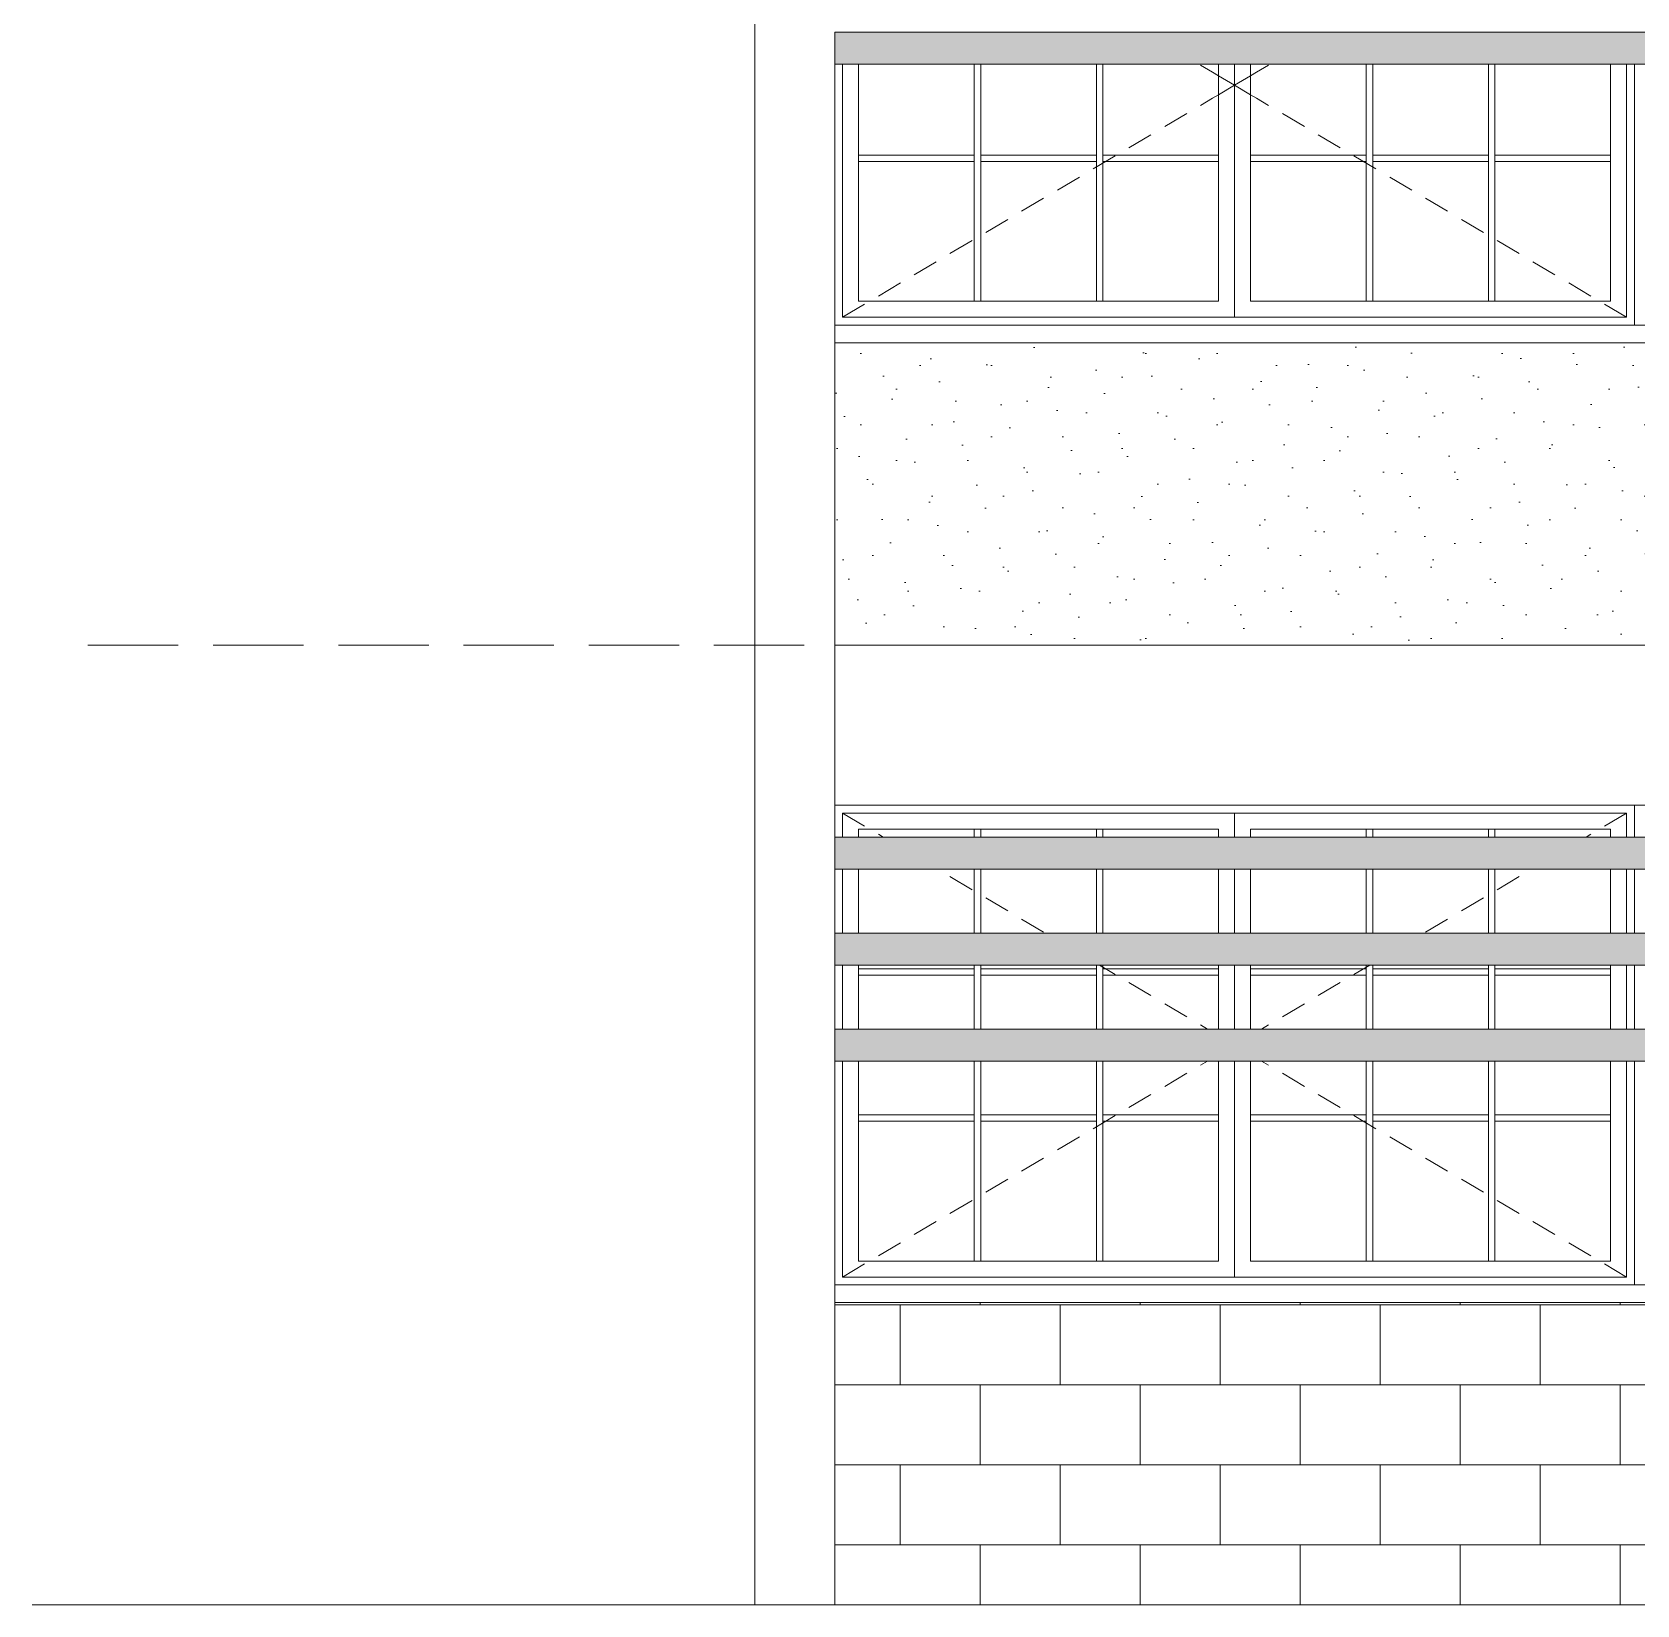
# Model space of a CAD drawing. Header units: millimetres. Extents: x 323482 to 503016, y 8175 to 72038.
# Drawn here: x 447788 to 452803, y 13812 to 18728 of the extents above; entities that cross this region are included whole.
import ezdxf

# ---------------------------------------------------------------- set-up
doc = ezdxf.new("R2010")
doc.units = ezdxf.units.MM
doc.header["$MEASUREMENT"] = 0
doc.linetypes.add('Hidden Line', pattern=[391.222223, 282.222223, -109])
doc.layers.add('2D Drafting - General_Pen_No__101', color=252, linetype='Continuous', lineweight=13)
doc.layers.add('Structural - Bearing_Pen_No__120', color=7, linetype='Continuous', lineweight=13)
doc.layers.add('2D Drafting - General_Pen_No__102', color=7, linetype='Continuous', lineweight=13, true_color=0xcccccc)
doc.layers.add('Structural - Bearing_Pen_No__83', color=7, linetype='Continuous', lineweight=13, true_color=0xff9955)

msp = doc.modelspace()

# ---------------------------------------------------------------- hatches: boundary and pattern name
at = {"layer": '2D Drafting - General_Pen_No__101', "linetype": 'Continuous', "lineweight": 13}
h = msp.add_hatch(dxfattribs=at)
h.set_pattern_fill('RENDER', color=252, style=0, pattern_type=2)
h.set_pattern_definition([(45, (0, 350), (-111.36932, 111.36932), [0, -105, 0, -157.5]), (110, (350, 350), (148.00159, 53.86817), [0, -77, 0, -133])])
h.paths.add_polyline_path([(450296.9, 17757.5), (455647.1, 17757.5), (455647.1, 16812.2), (450296.9, 16812.2)])
h = msp.add_hatch(dxfattribs=at)
h.set_pattern_fill('BLOCK___RUNNING_BOND', color=252, style=0, pattern_type=2)
h.set_pattern_definition([(0, (0, 0), (0, 250), []), (90, (0, 0), (-500, 0), [250, -250]), (90, (250, 250), (-500, 0), [250, -250])])
h.paths.add_polyline_path([(450296.9, 14757.5), (455647.1, 14757.5), (455647.1, 13812.2), (450296.9, 13812.2)])
at = {"layer": '2D Drafting - General_Pen_No__102', "linetype": 'Continuous', "lineweight": 0, "true_color": 0xcccccc}
for points in [[(455647.1, 18728.5), (450296.9, 18728.5), (450296.9, 18628.5), (455647.1, 18628.5)], [(455647.1, 16212.2), (450296.9, 16212.2), (450296.9, 16112.2), (455647.1, 16112.2)], [(455647.1, 15912.2), (450296.9, 15912.2), (450296.9, 15812.2), (455647.1, 15812.2)], [(455647.1, 15612.2), (450296.9, 15612.2), (450296.9, 15512.2), (455647.1, 15512.2)]]:
    msp.add_hatch(color=254, dxfattribs=at).paths.add_polyline_path(points)

# ---------------------------------------------------------------- linework, layer by layer
at = {"layer": 'Structural - Bearing_Pen_No__120', "color": 7, "linetype": 'Continuous', "lineweight": 13}
for p, q in [((450046.9, 16812.2), (450046.9, 19597.9)), ((450296.9, 18728.5), (455647.1, 18728.5)), ((450296.9, 18628.5), (450296.9, 18728.5)), ((450296.9, 16812.2), (450296.9, 18628.5)), ((450296.9, 18628.5), (455647.1, 18628.5)), ((450320.6, 17887.2), (450320.6, 18628.5)), ((450370.6, 18628.5), (450370.6, 17887.2)), ((450732.3, 18343.9), (450732.3, 18628.5)), ((450752.3, 18628.5), (450752.3, 18343.9)), ((451113.9, 18343.9), (451113.9, 18628.5)), ((451133.9, 18628.5), (451133.9, 18343.9)), ((451439.3, 18625.1), (451476.7, 18603)), ((451495.6, 17887.2), (451495.6, 18628.5)), ((451545.6, 18628.5), (451545.6, 17887.2)), ((451595.6, 18628.5), (451595.6, 17887.2)), ((451651.8, 18625.1), (451614.4, 18603)), ((451957.3, 18343.9), (451957.3, 18628.5)), ((451977.3, 18628.5), (451977.3, 18343.9)), ((452338.9, 18343.9), (452338.9, 18628.5)), ((452358.9, 18628.5), (452358.9, 18343.9)), ((452720.6, 17887.2), (452720.6, 18628.5)), ((452770.6, 18628.5), (452770.6, 17887.2)), ((452795.6, 18628.5), (452795.6, 17812.2)), ((451476.7, 18603), (451495.6, 18591.8)), ((451495.6, 18591.8), (451545.6, 18562.2)), ((451495.6, 18532.6), (451545.6, 18562.2)), ((451595.6, 18591.8), (451545.6, 18562.2)), ((451595.6, 18532.6), (451545.6, 18562.2)), ((451614.4, 18603), (451595.6, 18591.8)), ((451439.3, 18499.3), (451476.7, 18521.5)), ((451476.7, 18521.5), (451495.6, 18532.6)), ((451614.4, 18521.5), (451595.6, 18532.6)), ((451651.8, 18499.3), (451614.4, 18521.5)), ((451327.5, 18433.1), (451396.3, 18473.9)), ((451763.7, 18433.1), (451694.9, 18473.9)), ((451215.6, 18366.9), (451284.4, 18407.7)), ((451875.6, 18366.9), (451806.7, 18407.7)), ((450370.6, 18343.9), (450732.3, 18343.9)), ((450732.3, 18323.9), (450370.6, 18323.9)), ((450732.3, 18343.9), (450732.3, 18323.9)), ((450732.3, 17887.2), (450732.3, 18323.9)), ((450752.3, 18323.9), (450752.3, 18343.9)), ((450752.3, 18343.9), (451113.9, 18343.9)), ((450752.3, 18323.9), (450752.3, 17887.2)), ((451113.9, 18323.9), (450752.3, 18323.9)), ((451103.7, 18300.7), (451172.6, 18341.5)), ((451113.9, 18343.9), (451113.9, 18323.9)), ((451113.9, 17887.2), (451113.9, 18323.9)), ((451133.9, 18323.9), (451133.9, 18343.9)), ((451133.9, 18343.9), (451495.6, 18343.9)), ((451133.9, 18323.9), (451133.9, 17887.2)), ((451495.6, 18323.9), (451133.9, 18323.9)), ((451595.6, 18343.9), (451957.3, 18343.9)), ((451957.3, 18323.9), (451595.6, 18323.9)), ((451987.5, 18300.7), (451918.6, 18341.5)), ((451957.3, 18343.9), (451957.3, 18323.9)), ((451957.3, 17887.2), (451957.3, 18323.9)), ((451977.3, 18323.9), (451977.3, 18343.9)), ((451977.3, 18343.9), (452338.9, 18343.9)), ((451977.3, 18323.9), (451977.3, 17887.2)), ((452338.9, 18323.9), (451977.3, 18323.9)), ((452338.9, 18343.9), (452338.9, 18323.9)), ((452338.9, 17887.2), (452338.9, 18323.9)), ((452358.9, 18323.9), (452358.9, 18343.9)), ((452358.9, 18343.9), (452720.6, 18343.9)), ((452358.9, 18323.9), (452358.9, 17887.2)), ((452720.6, 18323.9), (452358.9, 18323.9)), ((450991.8, 18234.5), (451060.7, 18275.2)), ((452099.3, 18234.5), (452030.5, 18275.2)), ((450880, 18168.3), (450948.8, 18209)), ((452211.2, 18168.3), (452142.4, 18209)), ((450768.1, 18102.1), (450836.9, 18142.8)), ((452323.1, 18102.1), (452254.2, 18142.8)), ((450656.2, 18035.9), (450725.1, 18076.6)), ((452435, 18035.9), (452366.1, 18076.6)), ((450544.3, 17969.7), (450613.2, 18010.4)), ((452546.8, 17969.7), (452478, 18010.4)), ((450432.5, 17903.4), (450501.3, 17944.2)), ((452658.7, 17903.4), (452589.9, 17944.2)), ((450320.6, 17837.2), (450320.6, 17887.2)), ((450320.6, 17837.2), (450389.4, 17878)), ((450370.6, 17887.2), (451495.6, 17887.2)), ((451545.6, 17887.2), (451545.6, 17837.2)), ((451595.6, 17887.2), (452720.6, 17887.2)), ((452770.6, 17837.2), (452701.7, 17878)), ((452770.6, 17887.2), (452770.6, 17837.2)), ((452795.6, 17812.2), (450296.9, 17812.2)), ((450296.9, 17812.2), (455645.4, 17812.2)), ((450296.9, 17757.5), (450296.9, 17812.2)), ((451545.6, 17837.2), (450320.6, 17837.2)), ((452770.6, 17837.2), (451545.6, 17837.2)), ((455645.4, 17757.5), (450296.9, 17757.5)), ((450046.9, 13812.2), (450046.9, 16812.2)), ((450296.9, 16212.2), (450296.9, 16812.2)), ((450296.9, 16812.2), (455647.1, 16812.2)), ((450296.9, 16312.2), (452795.6, 16312.2)), ((450296.9, 16312.2), (455647.1, 16312.2)), ((452795.6, 16312.2), (452795.6, 16212.2)), ((450320.6, 16237.2), (450320.6, 16287.2)), ((450320.6, 16287.2), (451545.6, 16287.2)), ((450320.6, 16287.2), (450389.4, 16246.5)), ((451545.6, 16287.2), (451545.6, 16237.2)), ((451545.6, 16287.2), (452770.6, 16287.2)), ((452770.6, 16287.2), (452701.7, 16246.5)), ((452770.6, 16287.2), (452770.6, 16237.2)), ((450296.9, 16212.2), (455647.1, 16212.2)), ((450296.9, 16112.2), (450296.9, 16212.2)), ((450320.6, 16212.2), (450320.6, 16237.2)), ((450370.6, 16237.2), (450370.6, 16212.2)), ((451495.6, 16237.2), (450370.6, 16237.2)), ((450432.5, 16221), (450447.3, 16212.2)), ((450732.3, 16212.2), (450732.3, 16237.2)), ((450752.3, 16237.2), (450752.3, 16212.2)), ((451113.9, 16212.2), (451113.9, 16237.2)), ((451133.9, 16237.2), (451133.9, 16212.2)), ((451495.6, 16212.2), (451495.6, 16237.2)), ((451545.6, 16237.2), (451545.6, 16212.2)), ((451595.6, 16237.2), (451595.6, 16212.2)), ((452720.6, 16237.2), (451595.6, 16237.2)), ((451957.3, 16212.2), (451957.3, 16237.2)), ((451977.3, 16237.2), (451977.3, 16212.2)), ((452338.9, 16212.2), (452338.9, 16237.2)), ((452358.9, 16237.2), (452358.9, 16212.2)), ((452658.7, 16221), (452643.9, 16212.2)), ((452720.6, 16212.2), (452720.6, 16237.2)), ((452770.6, 16237.2), (452770.6, 16212.2)), ((450296.9, 15912.2), (450296.9, 16112.2)), ((450296.9, 16112.2), (455647.1, 16112.2)), ((450320.6, 15912.2), (450320.6, 16112.2)), ((450370.6, 16112.2), (450370.6, 15912.2)), ((450732.3, 15912.2), (450732.3, 16112.2)), ((450752.3, 16112.2), (450752.3, 15912.2)), ((451113.9, 15912.2), (451113.9, 16112.2)), ((451133.9, 16112.2), (451133.9, 15912.2)), ((451495.6, 15912.2), (451495.6, 16112.2)), ((451545.6, 16112.2), (451545.6, 15912.2)), ((451595.6, 16112.2), (451595.6, 15912.2)), ((451957.3, 15912.2), (451957.3, 16112.2)), ((451977.3, 16112.2), (451977.3, 15912.2)), ((452338.9, 15912.2), (452338.9, 16112.2)), ((452358.9, 16112.2), (452358.9, 15912.2)), ((452720.6, 15912.2), (452720.6, 16112.2)), ((452770.6, 16112.2), (452770.6, 15912.2)), ((452795.6, 16112.2), (452795.6, 15912.2)), ((450656.2, 16088.6), (450725.1, 16047.9)), ((452435, 16088.6), (452366.1, 16047.9)), ((450768.1, 16022.4), (450836.9, 15981.6)), ((452323.1, 16022.4), (452254.2, 15981.6)), ((450880, 15956.2), (450948.8, 15915.4)), ((452211.2, 15956.2), (452142.4, 15915.4)), ((450296.9, 15912.2), (455647.1, 15912.2)), ((450296.9, 15812.2), (450296.9, 15912.2)), ((450296.9, 15612.2), (450296.9, 15812.2)), ((450296.9, 15812.2), (455647.1, 15812.2)), ((450320.6, 15612.2), (450320.6, 15812.2)), ((450370.6, 15812.2), (450370.6, 15612.2)), ((450370.6, 15800.6), (450732.3, 15800.6)), ((450732.3, 15800.6), (450732.3, 15812.2)), ((450732.3, 15800.6), (450732.3, 15780.6)), ((450752.3, 15812.2), (450752.3, 15800.6)), ((450752.3, 15780.6), (450752.3, 15800.6)), ((450752.3, 15800.6), (451113.9, 15800.6)), ((451113.9, 15800.6), (451113.9, 15812.2)), ((451113.9, 15800.6), (451113.9, 15780.6)), ((451123.2, 15812.2), (451172.6, 15783)), ((451133.9, 15812.2), (451133.9, 15800.6)), ((451133.9, 15780.6), (451133.9, 15800.6)), ((451133.9, 15800.6), (451495.6, 15800.6)), ((451495.6, 15612.2), (451495.6, 15812.2)), ((451545.6, 15812.2), (451545.6, 15612.2)), ((451595.6, 15812.2), (451595.6, 15612.2)), ((451595.6, 15800.6), (451957.3, 15800.6)), ((451968, 15812.2), (451918.6, 15783)), ((451957.3, 15800.6), (451957.3, 15812.2)), ((451957.3, 15800.6), (451957.3, 15780.6)), ((451977.3, 15812.2), (451977.3, 15800.6)), ((451977.3, 15780.6), (451977.3, 15800.6)), ((451977.3, 15800.6), (452338.9, 15800.6)), ((452338.9, 15800.6), (452338.9, 15812.2)), ((452338.9, 15800.6), (452338.9, 15780.6)), ((452358.9, 15812.2), (452358.9, 15800.6)), ((452358.9, 15780.6), (452358.9, 15800.6)), ((452358.9, 15800.6), (452720.6, 15800.6)), ((452720.6, 15612.2), (452720.6, 15812.2)), ((452770.6, 15812.2), (452770.6, 15612.2)), ((452795.6, 15812.2), (452795.6, 15612.2)), ((450732.3, 15780.6), (450370.6, 15780.6)), ((450732.3, 15612.2), (450732.3, 15780.6)), ((450752.3, 15780.6), (450752.3, 15612.2)), ((451113.9, 15780.6), (450752.3, 15780.6)), ((451113.9, 15612.2), (451113.9, 15780.6)), ((451133.9, 15780.6), (451133.9, 15612.2)), ((451495.6, 15780.6), (451133.9, 15780.6)), ((451215.6, 15757.5), (451284.4, 15716.8)), ((451957.3, 15780.6), (451595.6, 15780.6)), ((451875.6, 15757.5), (451806.7, 15716.8)), ((451957.3, 15612.2), (451957.3, 15780.6)), ((451977.3, 15780.6), (451977.3, 15612.2)), ((452338.9, 15780.6), (451977.3, 15780.6)), ((452338.9, 15612.2), (452338.9, 15780.6)), ((452358.9, 15780.6), (452358.9, 15612.2)), ((452720.6, 15780.6), (452358.9, 15780.6)), ((451327.5, 15691.3), (451396.3, 15650.6)), ((451763.7, 15691.3), (451694.9, 15650.6)), ((450296.9, 15612.2), (455647.1, 15612.2)), ((450296.9, 15512.2), (450296.9, 15612.2)), ((451439.3, 15625.1), (451461.1, 15612.2)), ((451651.8, 15625.1), (451630.1, 15612.2)), ((450296.9, 13812.2), (450296.9, 15512.2)), ((450296.9, 15512.2), (455647.1, 15512.2)), ((450320.6, 14887.2), (450320.6, 15512.2)), ((450370.6, 15512.2), (450370.6, 14887.2)), ((450732.3, 15343.9), (450732.3, 15512.2)), ((450752.3, 15512.2), (450752.3, 15343.9)), ((451113.9, 15343.9), (451113.9, 15512.2)), ((451133.9, 15512.2), (451133.9, 15343.9)), ((451439.3, 15499.3), (451461.1, 15512.2)), ((451495.6, 14887.2), (451495.6, 15512.2)), ((451545.6, 15512.2), (451545.6, 14887.2)), ((451595.6, 15512.2), (451595.6, 14887.2)), ((451651.8, 15499.3), (451630.1, 15512.2)), ((451957.3, 15343.9), (451957.3, 15512.2)), ((451977.3, 15512.2), (451977.3, 15343.9)), ((452338.9, 15343.9), (452338.9, 15512.2)), ((452358.9, 15512.2), (452358.9, 15343.9)), ((452720.6, 14887.2), (452720.6, 15512.2)), ((452770.6, 15512.2), (452770.6, 14887.2)), ((452795.6, 15512.2), (452795.6, 14812.2)), ((451327.5, 15433.1), (451396.3, 15473.9)), ((451763.7, 15433.1), (451694.9, 15473.9)), ((451215.6, 15366.9), (451284.4, 15407.7)), ((451875.6, 15366.9), (451806.7, 15407.7)), ((450370.6, 15343.9), (450732.3, 15343.9)), ((450732.3, 15323.9), (450370.6, 15323.9)), ((450732.3, 15343.9), (450732.3, 15323.9)), ((450732.3, 14887.2), (450732.3, 15323.9)), ((450752.3, 15323.9), (450752.3, 15343.9)), ((450752.3, 15343.9), (451113.9, 15343.9)), ((450752.3, 15323.9), (450752.3, 14887.2)), ((451113.9, 15323.9), (450752.3, 15323.9)), ((451103.7, 15300.7), (451172.6, 15341.5)), ((451113.9, 15343.9), (451113.9, 15323.9)), ((451113.9, 14887.2), (451113.9, 15323.9)), ((451133.9, 15323.9), (451133.9, 15343.9)), ((451133.9, 15343.9), (451495.6, 15343.9)), ((451133.9, 15323.9), (451133.9, 14887.2)), ((451495.6, 15323.9), (451133.9, 15323.9)), ((451595.6, 15343.9), (451957.3, 15343.9)), ((451957.3, 15323.9), (451595.6, 15323.9)), ((451987.5, 15300.7), (451918.6, 15341.5)), ((451957.3, 15343.9), (451957.3, 15323.9)), ((451957.3, 14887.2), (451957.3, 15323.9)), ((451977.3, 15323.9), (451977.3, 15343.9)), ((451977.3, 15343.9), (452338.9, 15343.9)), ((451977.3, 15323.9), (451977.3, 14887.2)), ((452338.9, 15323.9), (451977.3, 15323.9)), ((452338.9, 15343.9), (452338.9, 15323.9)), ((452338.9, 14887.2), (452338.9, 15323.9)), ((452358.9, 15323.9), (452358.9, 15343.9)), ((452358.9, 15343.9), (452720.6, 15343.9)), ((452358.9, 15323.9), (452358.9, 14887.2)), ((452720.6, 15323.9), (452358.9, 15323.9)), ((450991.8, 15234.5), (451060.7, 15275.2)), ((452099.3, 15234.5), (452030.5, 15275.2)), ((450880, 15168.3), (450948.8, 15209)), ((452211.2, 15168.3), (452142.4, 15209)), ((450768.1, 15102.1), (450836.9, 15142.8)), ((452323.1, 15102.1), (452254.2, 15142.8)), ((450656.2, 15035.9), (450725.1, 15076.6)), ((452435, 15035.9), (452366.1, 15076.6)), ((450544.3, 14969.7), (450613.2, 15010.4)), ((452546.8, 14969.7), (452478, 15010.4)), ((450432.5, 14903.4), (450501.3, 14944.2)), ((452658.7, 14903.4), (452589.9, 14944.2)), ((450320.6, 14837.2), (450320.6, 14887.2)), ((450320.6, 14837.2), (450389.4, 14878)), ((450370.6, 14887.2), (451495.6, 14887.2)), ((451545.6, 14887.2), (451545.6, 14837.2)), ((451595.6, 14887.2), (452720.6, 14887.2)), ((452770.6, 14837.2), (452701.7, 14878)), ((452770.6, 14887.2), (452770.6, 14837.2)), ((452795.6, 14812.2), (450296.9, 14812.2)), ((450296.9, 14812.2), (455645.4, 14812.2)), ((450296.9, 14757.5), (450296.9, 14812.2)), ((451545.6, 14837.2), (450320.6, 14837.2)), ((452770.6, 14837.2), (451545.6, 14837.2)), ((455645.4, 14757.5), (450296.9, 14757.5)), ((447788, 13812.2), (476100.6, 13812.2)), ((450046.9, 13812.2), (450296.9, 13812.2)), ((450296.9, 13812.2), (455647.1, 13812.2))]:
    msp.add_line(p, q, dxfattribs=at)
at = {"layer": 'Structural - Bearing_Pen_No__83', "color": 21, "linetype": 'Hidden Line', "lineweight": 13, "true_color": 0xff9955}
for p, q in [((503016, 16812.2), (447887.3, 16812.2)), ((503016, 13812.2), (447887.3, 13812.2))]:
    msp.add_line(p, q, dxfattribs=at)

doc.saveas('drawing.dxf')
